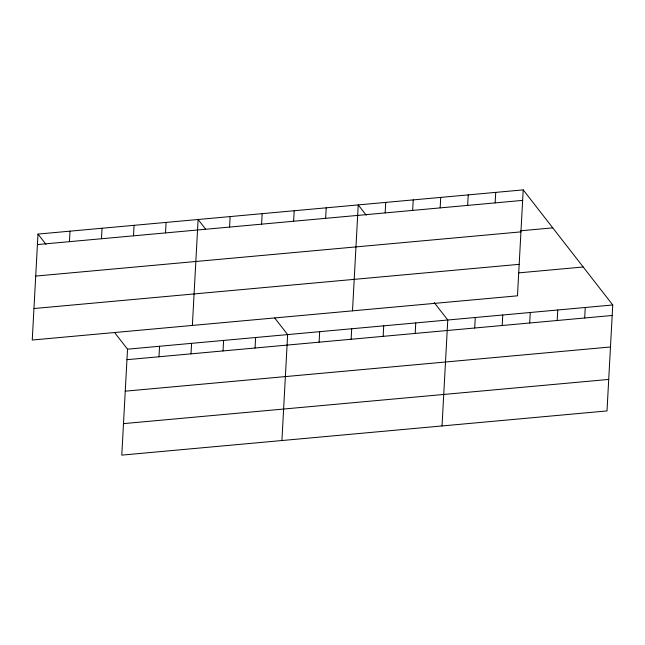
<?xml version="1.0" encoding="UTF-8"?>
<svg xmlns="http://www.w3.org/2000/svg" width="645" height="645" viewBox="0 0 645 645"><rect width="100%" height="100%" fill="white"/><g stroke="black" fill="none" stroke-linecap="round" stroke-linejoin="round"><path stroke-width="0.97" d="M37.99 234.079L32.25 340.02L517.475 295.821L523.216 189.88L37.99 234.079L45.989 244.366M69.442 241.665L70.015 231.16M101.467 238.747L102.039 228.241M133.491 235.828L134.063 225.323M114.6 332.562L127.525 349.179L121.784 455.12L607.01 410.921L612.75 304.98L523.216 189.88M165.515 232.91L166.088 222.404M158.984 356.766L159.549 346.26M192.371 325.435L198.112 219.494L205.497 228.983M191.009 353.847L191.573 343.342M229.572 227.08L230.136 216.575M223.033 350.928L223.597 340.423M261.596 224.162L262.16 213.656M255.057 348.01L255.622 337.504M293.62 221.243L294.185 210.738M281.913 440.535L287.646 334.594L274.722 317.977M325.644 218.324L326.209 207.819M319.106 342.181L319.678 331.675M352.501 310.85L358.233 204.9L366.239 215.188M351.13 339.262L351.702 328.757M385.162 212.906L385.734 202.401M383.154 336.343L383.727 325.838M412.663 210.399L413.227 199.894M415.178 333.425L415.751 322.919M440.156 207.9L440.72 197.394M442.035 425.95L447.775 320.009L434.23 302.594M467.649 205.392L468.222 194.887M474.704 328.007L475.268 317.501M495.15 202.885L495.715 192.379M502.197 325.499L502.769 314.994M529.69 323L530.263 312.494M557.191 320.492L557.756 309.987M584.684 317.985L585.257 307.48M37.418 244.584L522.644 200.385M520.354 230.813L552.757 227.862M35.717 276.076L520.934 231.878M33.959 308.528L519.177 264.329M518.387 272.9L583.201 266.998M127.525 349.179L612.75 304.98M126.96 359.684L612.178 315.486M125.251 391.176L610.476 346.978M123.493 423.628L608.719 379.429"/></g></svg>
